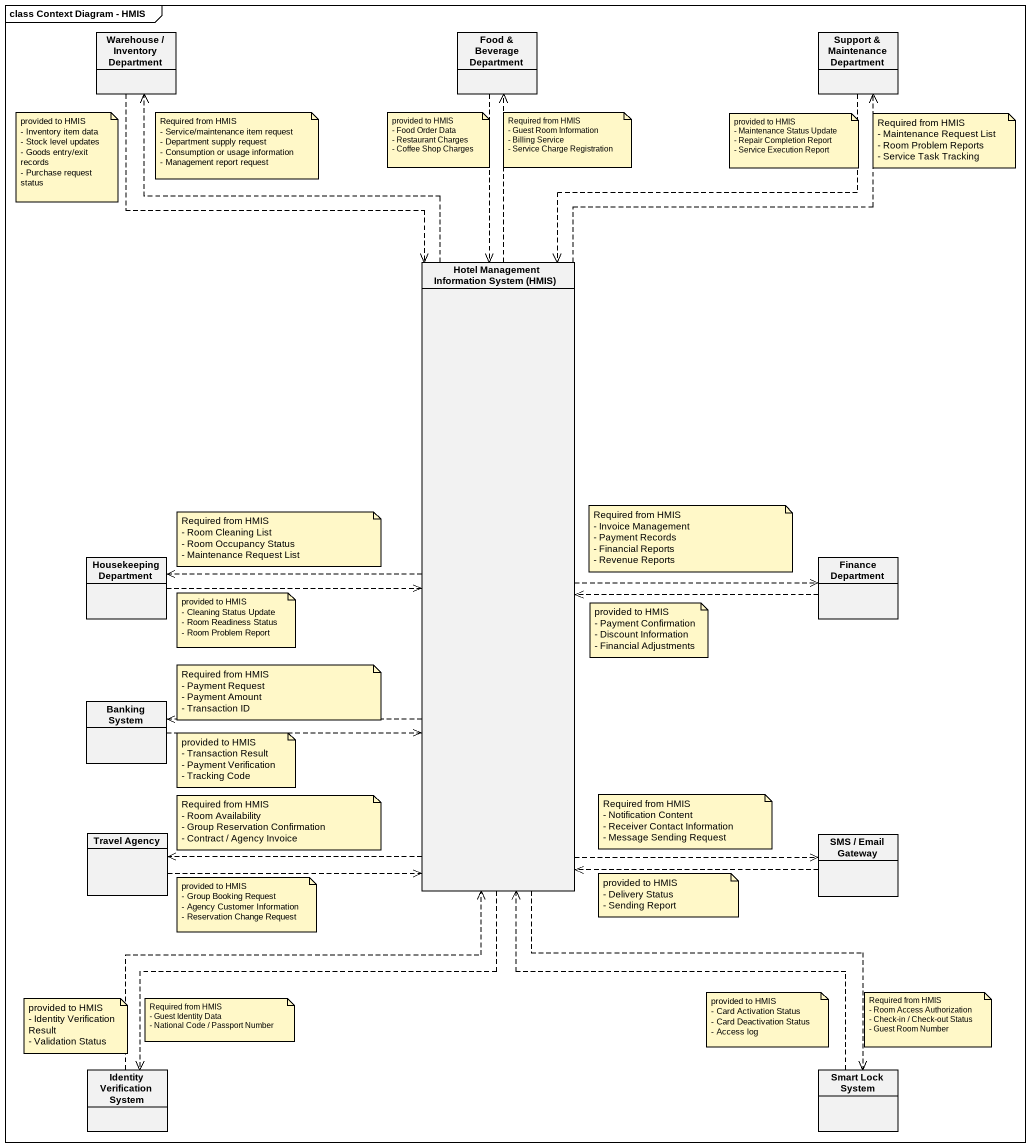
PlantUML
@startuml
mainframe class Context Diagram - HMIS
hide circle
hide empty members
class "Warehouse / Inventory Department" as Warehouse_Inventory
class "Food & Beverage Department" as Food_Beverage_Department
class "Support & Maintenance Department" as Support_Maintenance
class "Hotel Management Information System (HMIS)" as Hotel_Management
class "Housekeeping Department" as Housekeeping_Department
class "Finance Department" as Finance_Department
class "Banking System" as Banking_System
class "Travel Agency" as Travel_Agency
class "SMS / Email Gateway" as SMS_Email_Gateway
class "Identity Verification System" as Identity_Verification_System
class "Smart Lock System" as Smart_Lock_System
Warehouse_Inventory ..> Hotel_Management
Food_Beverage_Department ..> Hotel_Management
Support_Maintenance ..> Hotel_Management
Hotel_Management .up.> Warehouse_Inventory
Hotel_Management .up.> Food_Beverage_Department
Hotel_Management .up.> Support_Maintenance
Hotel_Management .left.> Housekeeping_Department
Hotel_Management .right.> Finance_Department
Hotel_Management .left.> Banking_System
Hotel_Management ..> Travel_Agency
Hotel_Management ..> SMS_Email_Gateway
Hotel_Management ..> Identity_Verification_System
Hotel_Management ..> Smart_Lock_System
Housekeeping_Department .right.> Hotel_Management
Finance_Department .left.> Hotel_Management
Banking_System .right.> Hotel_Management
Travel_Agency .up.> Hotel_Management
SMS_Email_Gateway .up.> Hotel_Management
Identity_Verification_System .up.> Hotel_Management
Smart_Lock_System .up.> Hotel_Management
note as N1
  provided to HMIS
  - Inventory item data
  - Stock level updates
  - Goods entry/exit records
  - Purchase request status
end note
note as N2
  Required from HMIS
  - Service/maintenance item request
  - Department supply request
  - Consumption or usage information
  - Management report request
end note
note as N3
  provided to HMIS
  - Food Order Data
  - Restaurant Charges
  - Coffee Shop Charges
end note
note as N4
  Required from HMIS
  - Guest Room Information
  - Billing Service
  - Service Charge Registration
end note
note as N5
  provided to HMIS
  - Maintenance Status Update
  - Repair Completion Report
  - Service Execution Report
end note
note as N6
  Required from HMIS
  - Maintenance Request List
  - Room Problem Reports
  - Service Task Tracking
end note
note as N7
  Required from HMIS
  - Room Cleaning List
  - Room Occupancy Status
  - Maintenance Request List
end note
note as N8
  Required from HMIS
  - Invoice Management
  - Payment Records
  - Financial Reports
  - Revenue Reports
end note
note as N9
  provided to HMIS
  - Cleaning Status Update
  - Room Readiness Status
  - Room Problem Report
end note
note as N10
  provided to HMIS
  - Payment Confirmation
  - Discount Information
  - Financial Adjustments
end note
note as N11
  Required from HMIS
  - Payment Request
  - Payment Amount
  - Transaction ID
end note
note as N12
  provided to HMIS
  - Transaction Result
  - Payment Verification
  - Tracking Code
end note
note as N13
  Required from HMIS
  - Room Availability
  - Group Reservation Confirmation
  - Contract / Agency Invoice
end note
note as N14
  Required from HMIS
  - Notification Content
  - Receiver Contact Information
  - Message Sending Request
end note
note as N15
  provided to HMIS
  - Group Booking Request
  - Agency Customer Information
  - Reservation Change Request
end note
note as N16
  provided to HMIS
  - Delivery Status
  - Sending Report
end note
note as N17
  provided to HMIS
  - Identity Verification Result
  - Validation Status
end note
note as N18
  Required from HMIS
  - Guest Identity Data
  - National Code / Passport Number
end note
note as N19
  provided to HMIS
  - Card Activation Status
  - Card Deactivation Status
  - Access log
end note
note as N20
  Required from HMIS
  - Room Access Authorization
  - Check-in / Check-out Status
  - Guest Room Number
end note
@enduml
